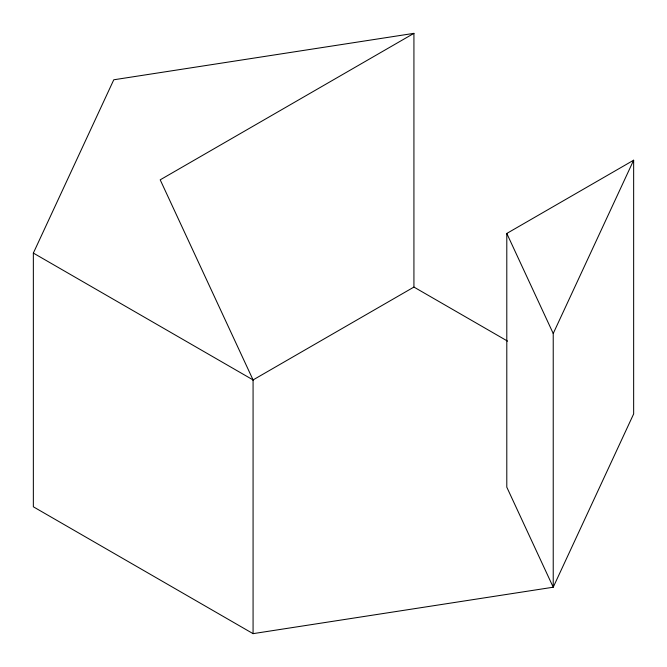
<?xml version="1.0" encoding="UTF-8"?>
<svg xmlns="http://www.w3.org/2000/svg" width="667" height="667" viewBox="0 0 667 667"><rect width="100%" height="100%" fill="white"/><g stroke="black" fill="none" stroke-linecap="round" stroke-linejoin="round"><path stroke-width="1" d="M633.65 160.205L553.226 333.5L553.226 587.218L506.795 487.168L506.795 233.45L633.65 160.205L633.65 413.924L553.226 587.218L253.076 633.65L33.35 506.795L33.35 253.076L113.774 79.782L413.924 33.35L413.924 287.068L252.876 380.048M413.924 33.35L160.205 179.832L253.076 379.932L253.076 633.65M413.924 287.068L507.579 341.137M33.35 253.076L253.076 379.932M506.795 233.45L553.226 333.5"/></g></svg>
